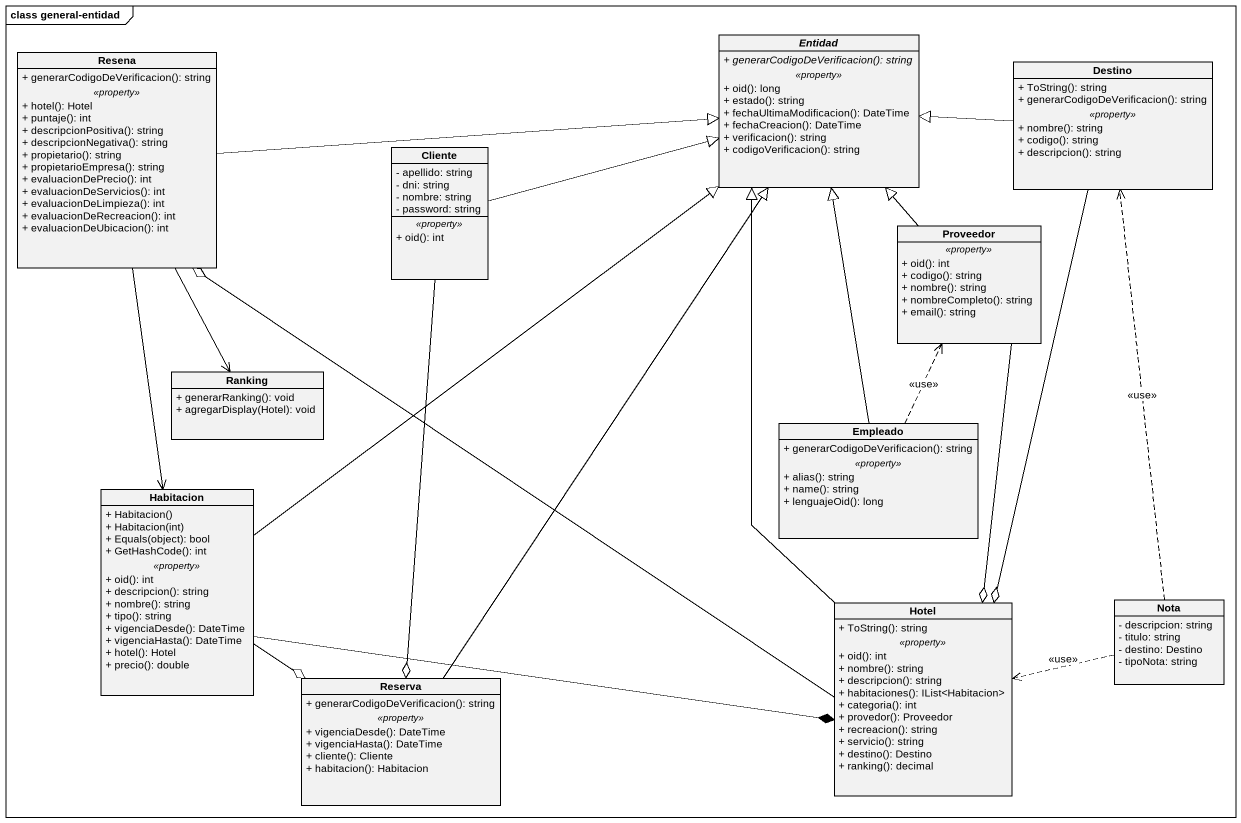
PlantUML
@startuml
mainframe class general-entidad
hide circle
hide empty members
skinparam classAttributeIconSize 0
abstract class Entidad {
  {abstract} + generarCodigoDeVerificacion(): string
  .. <<property>> ..
  + oid(): long
  + estado(): string
  + fechaUltimaModificacion(): DateTime
  + fechaCreacion(): DateTime
  + verificacion(): string
  + codigoVerificacion(): string
}
class Resena {
  + generarCodigoDeVerificacion(): string
  .. <<property>> ..
  + hotel(): Hotel
  + puntaje(): int
  + descripcionPositiva(): string
  + descripcionNegativa(): string
  + propietario(): string
  + propietarioEmpresa(): string
  + evaluacionDePrecio(): int
  + evaluacionDeServicios(): int
  + evaluacionDeLimpieza(): int
  + evaluacionDeRecreacion(): int
  + evaluacionDeUbicacion(): int
}
class Destino {
  + ToString(): string
  + generarCodigoDeVerificacion(): string
  .. <<property>> ..
  + nombre(): string
  + codigo(): string
  + descripcion(): string
}
class Cliente {
  - apellido: string
  - dni: string
  - nombre: string
  - password: string
  .. <<property>> ..
  + oid(): int
}
class Proveedor {
  .. <<property>> ..
  + oid(): int
  + codigo(): string
  + nombre(): string
  + nombreCompleto(): string
  + email(): string
}
class Ranking {
  + generarRanking(): void
  + agregarDisplay(Hotel): void
}
class Empleado {
  + generarCodigoDeVerificacion(): string
  .. <<property>> ..
  + alias(): string
  + name(): string
  + lenguajeOid(): long
}
class Habitacion {
  + Habitacion()
  + Habitacion(int)
  + Equals(object): bool
  + GetHashCode(): int
  .. <<property>> ..
  + oid(): int
  + descripcion(): string
  + nombre(): string
  + tipo(): string
  + vigenciaDesde(): DateTime
  + vigenciaHasta(): DateTime
  + hotel(): Hotel
  + precio(): double
}
class Hotel {
  + ToString(): string
  .. <<property>> ..
  + oid(): int
  + nombre(): string
  + descripcion(): string
  + habitaciones(): IList<Habitacion>
  + categoria(): int
  + provedor(): Proveedor
  + recreacion(): string
  + servicio(): string
  + destino(): Destino
  + ranking(): decimal
}
class Nota {
  - descripcion: string
  - titulo: string
  - destino: Destino
  - tipoNota: string
}
class Reserva {
  + generarCodigoDeVerificacion(): string
  .. <<property>> ..
  + vigenciaDesde(): DateTime
  + vigenciaHasta(): DateTime
  + cliente(): Cliente
  + habitacion(): Habitacion
}
Resena -right-|> Entidad
Resena --> Ranking
Resena --> Habitacion
Destino -left-|> Entidad
Destino --o Hotel
Cliente -right-|> Entidad
Cliente --o Reserva
Proveedor -up-|> Entidad
Proveedor --o Hotel
Empleado -up-|> Entidad
Empleado .up.> Proveedor : <<use>>
Habitacion -up-|> Entidad
Habitacion -right-* Hotel
Habitacion --o Reserva
Hotel -up-|> Entidad
Hotel -up-o Resena
Nota .up.> Destino : <<use>>
Nota .left.> Hotel : <<use>>
Reserva -up-|> Entidad
@enduml
